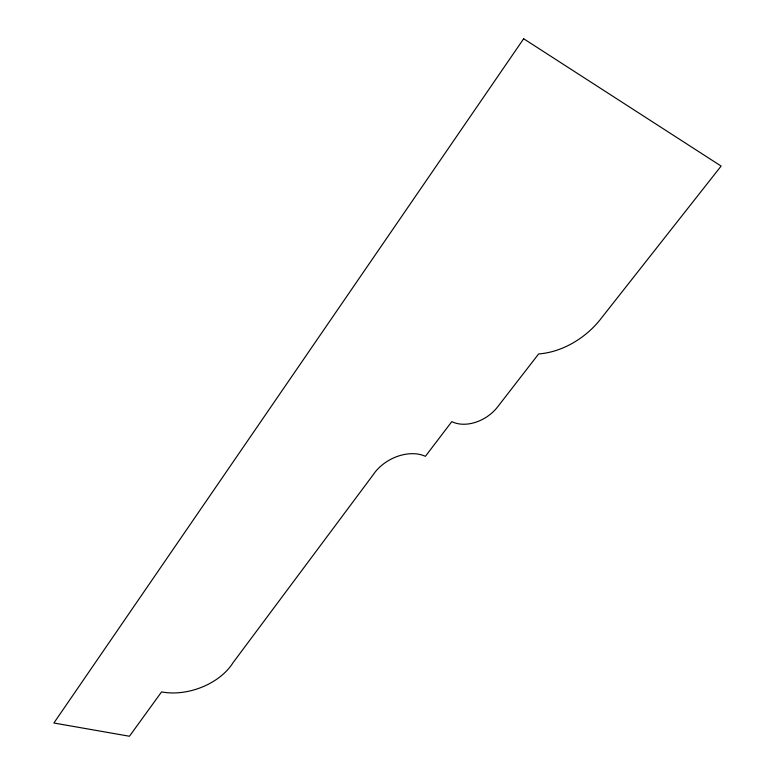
<?xml version="1.0" encoding="UTF-8"?>
<svg xmlns="http://www.w3.org/2000/svg" width="775" height="775" viewBox="0 0 775 775"><rect width="100%" height="100%" fill="white"/><g stroke="black" fill="none" stroke-linecap="round" stroke-linejoin="round"><path stroke-width="1.16" d="M523.667 38.75L53.882 723.007L129.454 736.25L161.578 691.901A53.504 35.088 -18.8 0 0 232.936 662.828L373.017 475.007A36.735 25.846 -28.4 0 1 425.397 456.33L451.825 421.61A34.216 24.635 -33.1 0 0 497.637 406.885L538.644 353.933A70.767 51.528 -39.1 0 0 601.555 317.886L721.118 166.073L523.667 38.75"/></g></svg>
